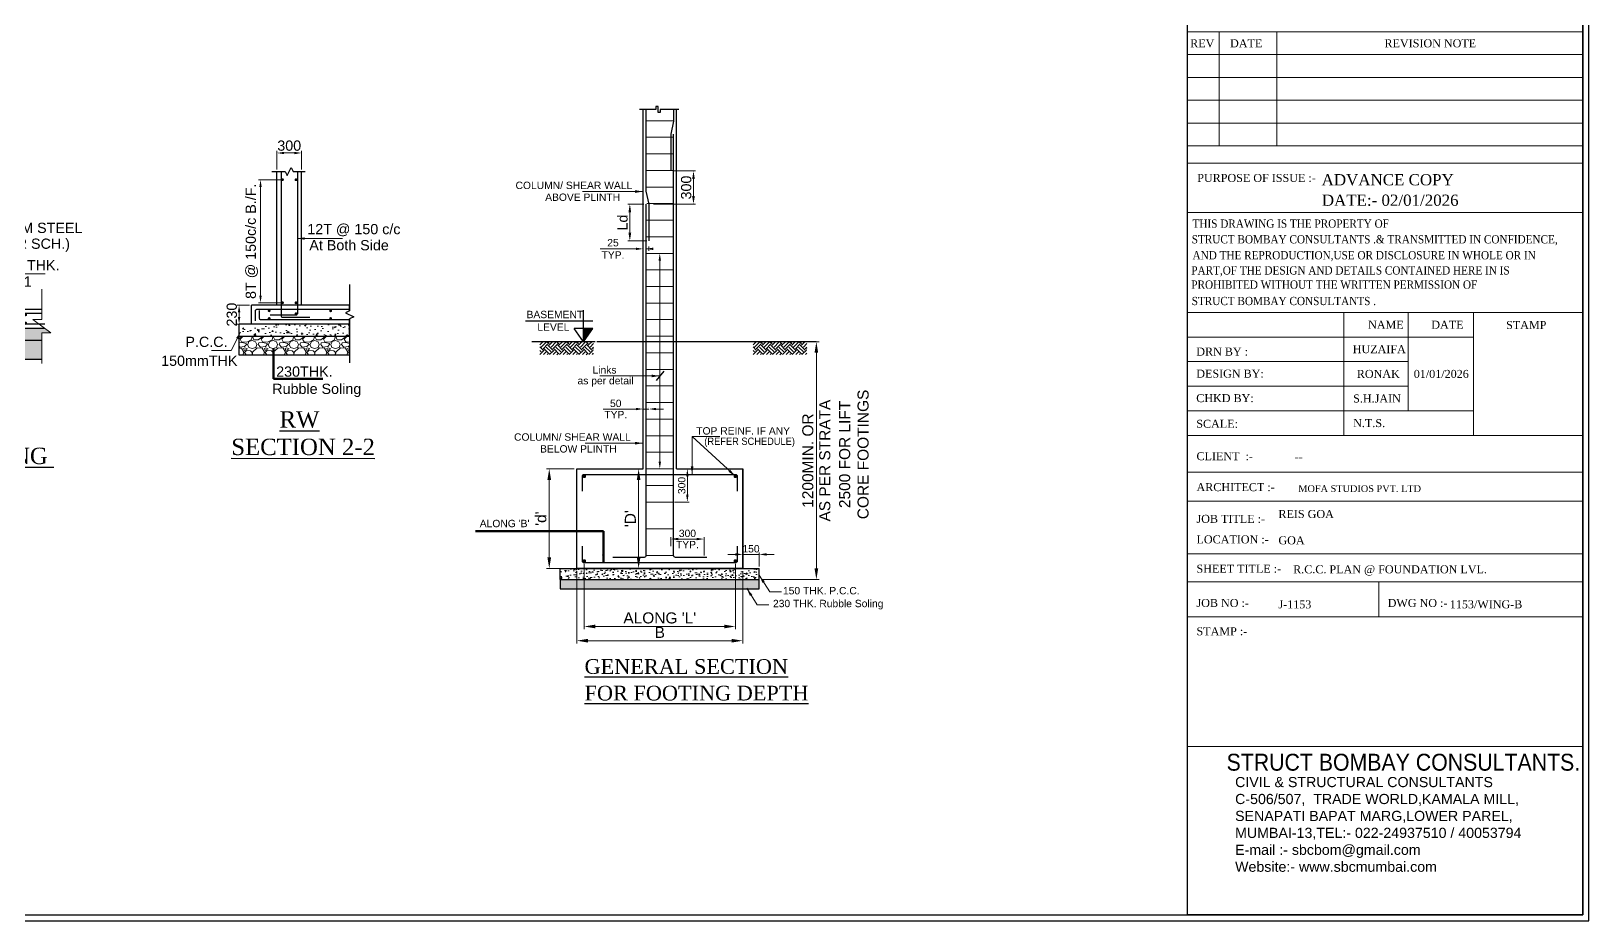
# Model space of a CAD drawing. Header units: millimetres. Extents: x 4916 to 86071, y -133733 to 55415.
# Drawn here: x 30163 to 68206, y 10819 to 32549 of the extents above; entities that cross this region are included whole.
import ezdxf
from ezdxf.enums import TextEntityAlignment as Align

# ---------------------------------------------------------------- set-up
doc = ezdxf.new("R2010")
doc.units = ezdxf.units.MM
doc.header["$LTSCALE"] = 600
for name, color, linetype in [('45$VISIBLE$CURVES$STILT', 220, 'Continuous'), ('AHC-ELE-2', 1, 'Continuous'), ('AHC-HATCH', 251, 'Continuous'), ('PATH HATCH-2', 7, 'Continuous'), ('SBC-TREINF TXT', 7, 'Continuous'), ('SHEET', 7, 'Continuous')]:
    doc.layers.add(name, color=color, linetype=linetype)
for name, color, linetype, lineweight in [('CONCRETE', 7, 'Continuous', 20), ('D-sheet', 42, 'Continuous', 13), ('DIM', 8, 'Continuous', 13), ('DONUT', 2, 'Continuous', 20), ('FILLING', 8, 'Continuous', 13), ('LINKS', 3, 'Continuous', 18), ('MAIN TEXT', 6, 'Continuous', 25), ('P.C.C HATCH', 8, 'Continuous', 20), ('REINF', 4, 'Continuous', 30), ('S- LEVEL', 1, 'Continuous', 25), ('TEXT', 255, 'Continuous', 25)]:
    doc.layers.add(name, color=color, linetype=linetype, lineweight=lineweight)
doc.layers.add('HATCH LIGHT_MOFA', color=7, linetype='Continuous', lineweight=0, true_color=0xadadad)
doc.styles.add('ARIAL', font='arial.ttf')
doc.styles.add('STYLE3', font='times.ttf', dxfattribs={"width": 0.8, "height": 12})
doc.styles.add('TIMES NEW ROMAN', font='times.ttf', dxfattribs={"width": 0.8, "height": 12})
doc.dimstyles.new('100', dxfattribs={"dimscale": 100, "dimtxt": 2.5, "dimasz": 2, "dimexe": 0.5, "dimexo": 0.5, "dimgap": 0.5, "dimtad": 1, "dimdec": 0, "dimzin": 3, "dimdsep": 46, "dimtxsty": 'ARIAL', "dimblk1": 'OBLIQUE', "dimblk2": 'OBLIQUE', "dimcen": 0, "dimdle": 1, "dimclrd": 256, "dimclre": 256, "dimclrt": 7, "dimadec": 0, "dimazin": 0, "dimtfac": 1, "dimtdec": 0, "dimtmove": 0, "dimatfit": 3, "dimfxl": 1, "dimtolj": 1, "dimtzin": 0, "dimlwd": -1, "dimlwe": -1, "dimarcsym": 0})
doc.dimstyles.new('SBC-50', dxfattribs={"dimscale": 50, "dimtxt": 2.5, "dimasz": 1.75, "dimexe": 0.5, "dimexo": 0.5, "dimgap": 0.5, "dimtad": 1, "dimdec": 0, "dimzin": 3, "dimdsep": 46, "dimtxsty": 'ARIAL', "dimcen": 0, "dimdle": 1, "dimclrd": 256, "dimclre": 256, "dimclrt": 7, "dimadec": 0, "dimazin": 0, "dimtfac": 1, "dimtdec": 0, "dimtmove": 0, "dimatfit": 3, "dimfxl": 1, "dimtolj": 1, "dimtzin": 0, "dimlwd": -1, "dimlwe": -1, "dimarcsym": 0})

# ---------------------------------------------------------------- blocks, each defined once
blk = doc.blocks.new('*D3')
at = {"layer": 'Defpoints', "color": 0, "transparency": 16777216}
for p in [(415, 2722), (683, 2722), (683, 1220)]:
    blk.add_point(p, dxfattribs=at)
at = {"layer": 'DIM', "transparency": 16777216}
for p, q in [((658, 2722), (390, 2722)), ((415, 1307), (415, 2635)), ((658, 1220), (390, 1220))]:
    blk.add_line(p, q, dxfattribs=at)
for points in [[(429, 2635), (400, 2635), (415, 2722)], [(400, 1307), (429, 1307), (415, 1220)]]:
    blk.add_solid(points, dxfattribs=at)
at = {"layer": 'DIM', "color": 7, "transparency": 16777216, "insert": (308, 1971), "char_height": 125, "attachment_point": 5, "rotation": 90, "style": 'ARIAL'}
blk.add_mtext('\\A1;8T @ 150c/c B./F.', dxfattribs=at)
blk = doc.blocks.new('*D4')
at = {"layer": 'Defpoints', "color": 0, "transparency": 16777216}
for p in [(303, 1190), (153, 960), (303, 960)]:
    blk.add_point(p, dxfattribs=at)
at = {"layer": 'DIM', "transparency": 16777216}
for p, q in [((278, 1190), (128, 1190)), ((278, 960), (128, 960)), ((153, 1102), (153, 1047))]:
    blk.add_line(p, q, dxfattribs=at)
for points in [[(168, 1102), (138, 1102), (153, 1190)], [(138, 1047), (168, 1047), (153, 960)]]:
    blk.add_solid(points, dxfattribs=at)
at = {"layer": 'DIM', "color": 7, "transparency": 16777216, "insert": (64, 1075), "char_height": 125, "attachment_point": 5, "rotation": 90, "style": 'ARIAL'}
blk.add_mtext('\\A1;230', dxfattribs=at)
blk = doc.blocks.new('*D5')
at = {"layer": 'Defpoints', "color": 0, "transparency": 16777216}
for p in [(915, 3049), (615, 2822), (915, 2822)]:
    blk.add_point(p, dxfattribs=at)
at = {"layer": 'DIM', "transparency": 16777216}
for p, q in [((615, 2847), (615, 3074)), ((703, 3049), (828, 3049)), ((915, 2847), (915, 3074))]:
    blk.add_line(p, q, dxfattribs=at)
for points in [[(703, 3063), (703, 3034), (615, 3049)], [(828, 3034), (828, 3063), (915, 3049)]]:
    blk.add_solid(points, dxfattribs=at)
at = {"layer": 'DIM', "color": 7, "transparency": 16777216, "insert": (765, 3138), "char_height": 125, "attachment_point": 5, "style": 'ARIAL'}
blk.add_mtext('\\A1;300', dxfattribs=at)
blk = doc.blocks.new('_Oblique')
at = {"color": 0, "linetype": 'ByBlock', "lineweight": -2}
blk.add_line((-0.5, -0.5), (0.5, 0.5), dxfattribs=at)
blk = doc.blocks.new('Z$W@#207E342A')
at = {"layer": 'S- LEVEL'}
for p, q in [((0, 0), (0, 857)), ((-250, 557), (1578, 557)), ((0, 0), (-250, 357)), ((-250, 357), (250, 357)), ((0, 0), (250, 357))]:
    blk.add_line(p, q, dxfattribs=at)
blk.add_solid([(-250, 357), (0, 357), (0, 0)], dxfattribs=at)
blk = doc.blocks.new('*D7')
at = {"layer": 'Defpoints', "color": 0, "transparency": 16777216}
for p in [(3210, 12270), (2816, 11370), (3278, 11370)]:
    blk.add_point(p, dxfattribs=at)
at = {"layer": 'DIM', "transparency": 16777216}
for p, q in [((3160, 12270), (2766, 12270)), ((2816, 12070), (2816, 11570)), ((3228, 11370), (2766, 11370))]:
    blk.add_line(p, q, dxfattribs=at)
for points in [[(2849, 12070), (2782, 12070), (2816, 12270)], [(2782, 11570), (2849, 11570), (2816, 11370)]]:
    blk.add_solid(points, dxfattribs=at)
at = {"layer": 'DIM', "color": 7, "transparency": 16777216, "insert": (2639, 11820), "char_height": 250, "attachment_point": 5, "rotation": 90, "style": 'ARIAL'}
blk.add_mtext('\\A1;Ld', dxfattribs=at)
blk = doc.blocks.new('*D8')
at = {"layer": 'Defpoints', "color": 0, "transparency": 16777216}
for p in [(3818, 13080), (4371, 13080), (3345, 12270)]:
    blk.add_point(p, dxfattribs=at)
at = {"layer": 'DIM', "transparency": 16777216}
for p, q in [((3868, 13080), (4421, 13080)), ((4371, 12470), (4371, 12880)), ((3395, 12270), (4421, 12270))]:
    blk.add_line(p, q, dxfattribs=at)
for points in [[(4404, 12880), (4337, 12880), (4371, 13080)], [(4337, 12470), (4404, 12470), (4371, 12270)]]:
    blk.add_solid(points, dxfattribs=at)
at = {"layer": 'DIM', "color": 7, "transparency": 16777216, "insert": (4193, 12675), "char_height": 250, "attachment_point": 5, "rotation": 90, "style": 'ARIAL'}
blk.add_mtext('\\A1;300', dxfattribs=at)
blk = doc.blocks.new('*D11')
at = {"transparency": 16777216}
for p, q in [((1588, 1793), (1588, 1863)), ((1788, 1813), (2038, 1813)), ((2238, 1793), (2238, 1863))]:
    blk.add_line(p, q, dxfattribs=at)
for points in [[(1788, 1846), (1788, 1780), (1588, 1813)], [(2038, 1780), (2038, 1846), (2238, 1813)]]:
    blk.add_solid(points, dxfattribs=at)
at = {"layer": 'Defpoints', "color": 0, "transparency": 16777216}
for p in [(1588, 1743), (2238, 1813), (2238, 1743)]:
    blk.add_point(p, dxfattribs=at)
at = {"color": 7, "transparency": 16777216, "insert": (1913, 1990), "char_height": 250, "attachment_point": 5, "style": 'ARIAL'}
blk.add_mtext('\\A1;Ld', dxfattribs=at)
blk = doc.blocks.new('G$C5944230F')
at = {"layer": 'FILLING'}
h = blk.add_hatch(dxfattribs=at)
h.set_pattern_fill('GRAVEL', color=256, scale=10)
h.paths.add_polyline_path([(1503, 579.5), (1503, 809.5), (153, 809.5), (153, 579.5)], is_closed=False)
at = {"layer": 'P.C.C HATCH'}
h = blk.add_hatch(dxfattribs=at)
h.set_pattern_fill('AR-CONC', color=256, scale=25, angle=180)
h.set_pattern_definition([(50, (-659330.83, -200287.71), (179.315046, -15.688034), [18.75, -206.25]), (355, (-659330.83, -200287.7), (-34.687833, 188.048033), [15, -165]), (100.451444, (-659315.89, -200289.02), (144.62721, 172.359998), [15.93505, -175.28553]), (46.1842, (-659330.83, -200237.7), (266.81033, -41.37982), [28.125, -309.375]), (96.635635, (-659308.6, -200241.16), (233.66549, 243.52965), [23.90259, -262.92844]), (351.184164, (-659330.83, -200237.7), (233.66549, 243.52965), [22.5, -247.5]), (21, (-659305.83, -200250.21), (149.226763, -100.654723), [18.75, -206.25]), (326, (-659305.83, -200250.2), (60.828833, 181.28751), [15, -165]), (71.451445, (-659293.4, -200258.6), (210.055594, 80.63279), [15.935048, -175.28553]), (37.5, (-659330.833, -200287.71), (3.039964, 83.2234635), [0, -163, 0, -167.5, 0, -165.625]), (7.5, (-659330.83, -200287.71), (65.767384, 98.602928), [0, -95.5, 0, -159.25, 0, -63.125]), (327.5, (-659386.583, -200287.71), (133.455609, -5.638718), [0, -62.5, 0, -195, 0, -258.75]), (317.5, (-659411.58, -200287.71), (145.796542, 25.026246), [0, -81.25, 0, -129.5, 0, -183.75])])
h.paths.add_polyline_path([(1503, 809.5), (1503, 959.5), (153, 959.5), (153, 809.5)], is_closed=False)
for p, q in [((615.1, 1189.5), (615.1, 2822.2)), ((915.1, 1189.5), (915.1, 2822.2)), ((303, 959.5), (303, 1189.5)), ((1503, 1189.5), (303, 1189.5)), ((1503, 1122.1), (1503, 1189.5)), ((153, 579.5), (153, 959.5)), ((1503, 959.5), (153, 959.5)), ((1503, 959.5), (1503, 1022.1)), ((1503, 809.5), (1503, 959.5)), ((1503, 809.5), (153, 809.5)), ((1503, 579.5), (153, 579.5))]:
    blk.add_line(p, q)
for points in [[(554.2, 2822.2), (715.1, 2822.2), (740.5, 2772.4), (789.7, 2872), (815.1, 2822.2), (960.7, 2822.2)], [(1503, 1444.2), (1503, 1122.1), (1453.2, 1096.7), (1552.8, 1047.5), (1503, 1022.1), (1503, 487)]]:
    blk.add_lwpolyline(points)
at = {"layer": 'DONUT', "const_width": 17.5}
for points in [[(691.3, 2722.2, -1), (673.8, 2722.2, -1)], [(838.8, 2722.2, 1), (856.3, 2722.2, 1)], [(691.3, 1219.8, -1), (673.8, 1219.8, -1)], [(838.8, 1219.8, 1), (856.3, 1219.8, 1)], [(511.7, 1122, 1), (529.2, 1122, 1)], [(511.7, 1027, -1), (529.2, 1027, -1)], [(838.8, 1085.7, 1), (856.3, 1085.7, 1)], [(1261.7, 1122, 1), (1279.2, 1122, 1)], [(1261.7, 1027, -1), (1279.2, 1027, -1)]]:
    blk.add_lwpolyline(points, format="xyb", close=True, dxfattribs=at)
at = {"layer": 'REINF'}
for points in [[(865.1, 2822.2), (865.1, 1085.7, -0.4142136), (847.6, 1068.2), (532.8, 1068.2)], [(665.1, 2822.2), (665.1, 1061.2, 0.4142136), (682.6, 1043.7), (1015.1, 1043.7)], [(353, 998.2), (353, 1122, -0.4142136), (370.5, 1139.5), (1503, 1139.5)], [(1503, 1009.5), (420.5, 1009.5, -0.4142136), (403, 1027), (403, 1127)]]:
    blk.add_lwpolyline(points, format="xyb", dxfattribs=at)
at = {"layer": 'MAIN TEXT', "style": 'TIMES NEW ROMAN'}
for s, p in [('%%URW', (647.7, -305.1)), ('%%USECTION 2-2', (57.7, -640.1))]:
    blk.add_text(s, height=200, rotation=359.99642, dxfattribs=at).set_placement(p)
at = {"layer": 'TEXT', "style": 'ARIAL'}
for s, p in [('12T @ 150 c/c', (985.5, 2056.9)), ('At Both Side', (1010.4, 1860.4))]:
    blk.add_text(s, height=125, dxfattribs=at).set_placement(p)
at = {"layer": 'TEXT', "color": 0, "style": 'ARIAL'}
for s, p in [('P.C.C.', (-502.5, 679.9)), ('150mmTHK', (-799, 449.1)), ('230THK.', (605.5, 316.9)), ('Rubble Soling', (558, 106.1))]:
    blk.add_text(s, height=125, dxfattribs=at).set_placement(p)
at = {"layer": 'DIM'}
dim = blk.add_linear_dim(base=(915.1, 3048.8), p1=(615.1, 2822.2), p2=(915.1, 2822.2), text='300', dimstyle='SBC-50', override={"dimtxt": 2.5}, dxfattribs=at)
dim.commit()
dim.dimension.update_dxf_attribs({"geometry": '*D5', "text_midpoint": (765.1, 3048.8), "dimtype": 128})
dim = blk.add_linear_dim(base=(414.6, 2722.2), p1=(682.6, 1219.8), p2=(682.6, 2722.2), angle=90, text='8T @ 150c/c B./F.', dimstyle='SBC-50', dxfattribs=at)
dim.commit()
dim.dimension.update_dxf_attribs({"geometry": '*D3', "text_midpoint": (414.6, 1971), "dimtype": 128})
dim = blk.add_linear_dim(base=(153, 959.5), p1=(303, 1189.5), p2=(303, 959.5), angle=90, dimstyle='SBC-50', override={"dimtxsty": 'ARIAL'}, dxfattribs=at)
dim.commit()
dim.dimension.update_dxf_attribs({"geometry": '*D4', "text_midpoint": (153, 1074.5), "dimtype": 128})
blk.add_leader([(865.2, 2004.3, 12.3), (1416.9, 2004.3, 12.3)], dimstyle='SBC-50', dxfattribs=at)
for points, override in [([(170.1, 862.5), (55.1, 636.5), (-185.8, 636.5)], {"dimgap": 0.5, "dimtad": 0}), ([(575, 660), (575, 291), (1175, 291)], {"dimscale": 50, "dimtxt": 2.5, "dimasz": 1.75, "dimgap": 0.5, "dimtad": 0, "dimzin": 3, "dimtxsty": 'ARIAL', "dimclrd": 256, "dimlwd": 65535})]:
    blk.add_leader(points, dimstyle='SBC-50', override=override, dxfattribs=at)
blk = doc.blocks.new('G$CB525A8D1')
at = {"layer": 'AHC-HATCH', "ltscale": 0.2}
h = blk.add_hatch(dxfattribs=at)
h.set_pattern_fill('EARTH', color=256, scale=675, angle=45, style=0)
h.set_pattern_definition([(45, (82997.44, 4504.16), (0, 238.64854), [168.75, -168.75]), (45, (82952.7, 4548.91), (0, 238.64854), [168.75, -168.75]), (45, (82907.95, 4593.66), (0, 238.64854), [168.75, -168.75]), (135, (82907.95, 4623.49), (-238.64854, 0), [168.75, -168.75]), (135, (82952.7, 4668.23), (-238.64854, 0), [168.75, -168.75]), (135, (82997.44, 4712.98), (-238.64854, 0), [168.75, -168.75])])
h.paths.add_polyline_path([(617.7, 8908.1), (1932, 8908.1), (1932, 8595), (617.7, 8595)])
h = blk.add_hatch(dxfattribs=at)
h.set_pattern_fill('EARTH', color=256, scale=675, angle=45, style=0)
h.set_pattern_definition([(45, (88204.51, 4504.16), (0, 238.64854), [168.75, -168.75]), (45, (88159.77, 4548.91), (0, 238.64854), [168.75, -168.75]), (45, (88115.02, 4593.66), (0, 238.64854), [168.75, -168.75]), (135, (88115.02, 4623.49), (-238.64854, 0), [168.75, -168.75]), (135, (88159.77, 4668.23), (-238.64854, 0), [168.75, -168.75]), (135, (88204.51, 4712.98), (-238.64854, 0), [168.75, -168.75])])
h.paths.add_polyline_path([(5824.8, 8908.1), (7139.1, 8908.1), (7139.1, 8595), (5824.8, 8595)])
at = {"layer": 'P.C.C HATCH'}
h = blk.add_hatch(dxfattribs=at)
h.set_pattern_fill('AR-CONC', color=256, scale=36, style=0)
h.set_pattern_definition([(50, (-18588.1, 4504.16), (258.2137, -22.5908), [27, -297]), (355, (-18588.1, 4504.16), (-49.9505, 270.7892), [21.6, -237.6]), (100.4514, (-18566.58, 4502.28), (208.2634, 248.1982), [22.9465, -252.4112]), (46.1842, (-18588.1, 4576.16), (384.2068, -59.587), [40.5, -445.5]), (96.6356, (-18556.08, 4571.2), (336.4786, 350.6824), [34.42, -378.6167]), (351.1842, (-18588.1, 4576.16), (336.478, 350.683), [32.4, -356.4]), (21, (-18552.1, 4558.16), (214.8865, -144.9428), [27, -297]), (326, (-18552.1, 4558.16), (87.5935, 261.054), [21.6, -237.6]), (71.4514, (-18534.2, 4546.08), (302.4801, 116.111), [22.9465, -252.4112]), (37.5, (-18588.1, 4504.16), (4.37755, 119.8418), [0, -234.72, 0, -241.2, 0, -238.5]), (7.5, (-18588.1, 4504.16), (94.705, 141.9882), [0, -137.52, 0, -229.32, 0, -90.9]), (327.5, (-18668.38, 4504.16), (192.17608, -8.11975), [0, -90, 0, -280.8, 0, -372.6]), (317.5, (-18704.38, 4504.16), (209.947, 36.0378), [0, -117, 0, -186.48, 0, -264.6])])
h.paths.add_polyline_path([(5977.9, 3373.1), (1117.9, 3373.1), (1117.9, 3103.1), (5977.9, 3103.1)])
at = {"layer": 'PATH HATCH-2'}
h = blk.add_hatch(dxfattribs=at)
h.set_pattern_fill('GRAVEL', color=8, scale=10)
h.paths.add_polyline_path([(1117.9, 3103.1), (1117.9, 2873.1), (5977.9, 2873.1), (5977.9, 3103.1)], is_closed=False)
for p, q in [((3142.9, 8908.1), (3142.9, 14583.3)), ((3952.9, 8908.1), (3952.9, 14585.2)), ((5082.2, 8908.1, 0), (2013.5, 8908.1, 0)), ((3142.9, 5803.1), (3142.9, 8908.1)), ((3952.9, 5803.1), (3952.9, 8908.1)), ((1522.9, 3373.1, 0), (1522.9, 5803.1)), ((1522.9, 5803.1, 0), (3142.9, 5803.1, 0)), ((3952.9, 5803.1, 0), (5572.9, 5803.1, 0)), ((5572.9, 3373.1, 0), (5572.9, 5803.1)), ((1117.9, 3103.1, 0), (1117.9, 3373.1, 0)), ((1117.9, 3373.1), (5977.9, 3373.1)), ((1117.9, 3103.1), (5977.9, 3103.1)), ((5977.9, 3103.1, 0), (5977.9, 3373.1, 0))]:
    blk.add_line(p, q)
for points in [[(3952.9, 5803.1), (5572.9, 5803.1), (5572.9, 3373.1), (1522.9, 3373.1), (1522.9, 5803.1), (3142.9, 5803.1)], [(1117.9, 3103.1), (1117.9, 2873.1), (5977.9, 2873.1), (5977.9, 3103.1)]]:
    blk.add_lwpolyline(points)
at = {"layer": 'AHC-ELE-2', "elevation": 0}
blk.add_lwpolyline([(4013.9, 14585.2), (3556.6, 14585.2), (3556.6, 14505.1), (3504, 14505.1), (3504, 14652.9), (3453.5, 14652.9), (3453.5, 14583.3), (3048.2, 14583.3)], dxfattribs=at)
at = {"layer": 'DIM'}
for p, q in [((2962.9, 11177.8, 0), (2094.2, 11177.8, 0)), ((3210.4, 11231.7, 0), (3210.4, 11132.8, 0)), ((3277.9, 11177.8, 0), (3210.4, 11177.8, 0)), ((3277.9, 11231.7, 0), (3277.9, 11132.8, 0)), ((3502.9, 11068.1, 0), (3502.9, 11068.1, 0)), ((3547.9, 10888.1, 0), (3547.9, 5983.1, 0)), ((5127.2, 8908.1, 0), (5586.3, 8908.1, 0)), ((6555.4, 8908.1, 0), (7439.1, 8908.1, 0)), ((7371.6, 3373.1, 0), (7371.6, 8638.1, 0)), ((2962.9, 7265.4, 0), (2161.7, 7265.4, 0)), ((3142.9, 7310.4, 0), (3142.9, 7310.4, 0)), ((3277.9, 7265.4, 0), (3142.9, 7265.4, 0)), ((3277.9, 7310.4, 0), (3277.9, 7310.4, 0)), ((3457.9, 7265.4, 0), (3637.9, 7265.4, 0)), ((1455.4, 5803.1, 0), (780.6, 5803.1, 0)), ((3075.4, 5803.1, 0), (2962.9, 5803.1, 0)), ((3502.9, 5803.1, 0), (3502.9, 5803.1, 0)), ((3997.9, 5803.1, 0), (4265.6, 5803.1, 0)), ((848.1, 3643.1, 0), (848.1, 5533.1, 0)), ((3030.4, 5533.1, 0), (3030.4, 3643.1, 0)), ((4220.6, 5623.1, 0), (4220.6, 5173.1, 0)), ((3907.9, 4993.1, 0), (4265.6, 4993.1, 0)), ((3817.9, 3917.5, 0), (3817.9, 4135, 0)), ((3997.9, 4090, 0), (4447.9, 4090, 0)), ((4627.9, 3688.1, 0), (4627.9, 4135, 0)), ((1702.9, 3485.6, 0), (1702.9, 1886.8, 0)), ((5392.9, 3714.4, 0), (5212.9, 3714.4, 0)), ((5392.9, 3485.6, 0), (5392.9, 1886.8, 0)), ((5572.9, 3714.4, 0), (5977.9, 3714.4, 0)), ((5977.9, 3418.1, 0), (5977.9, 3759.4, 0)), ((6157.9, 3714.4, 0), (6337.9, 3714.4, 0)), ((1455.4, 3373.1, 0), (780.6, 3373.1, 0)), ((1522.9, 3305.6, 0), (1522.9, 1539.4, 0)), ((3075.4, 3373.1, 0), (2962.9, 3373.1, 0)), ((5572.9, 3305.6, 0), (5572.9, 1539.4, 0)), ((6045.4, 3103.1, 0), (7439.1, 3103.1, 0)), ((1972.9, 1954.3, 0), (5122.9, 1954.3, 0)), ((1792.9, 1606.9, 0), (5302.9, 1606.9, 0))]:
    blk.add_line(p, q, dxfattribs=at)
for points in [[(2962.9, 11147.8, 0), (2962.9, 11207.8, 0), (3142.9, 11177.8, 0)], [(3390.4, 11207.8, 0), (3390.4, 11147.8, 0), (3210.4, 11177.8, 0)], [(3577.9, 10888.1, 0), (3517.9, 10888.1, 0), (3547.9, 11068.1, 0)], [(7416.6, 8638.1, 0), (7326.6, 8638.1, 0), (7371.6, 8908.1, 0)], [(2962.9, 7235.4, 0), (2962.9, 7295.4, 0), (3142.9, 7265.4, 0)], [(3457.9, 7295.4, 0), (3457.9, 7235.4, 0), (3277.9, 7265.4, 0)], [(893.1, 5533.1, 0), (803.1, 5533.1, 0), (848.1, 5803.1, 0)], [(3075.4, 5533.1, 0), (2985.4, 5533.1, 0), (3030.4, 5803.1, 0)], [(3517.9, 5983.1, 0), (3577.9, 5983.1, 0), (3547.9, 5803.1, 0)], [(4250.6, 5623.1, 0), (4190.6, 5623.1, 0), (4220.6, 5803.1, 0)], [(4190.6, 5173.1, 0), (4250.6, 5173.1, 0), (4220.6, 4993.1, 0)], [(3997.9, 4120, 0), (3997.9, 4060, 0), (3817.9, 4090, 0)], [(4447.9, 4060, 0), (4447.9, 4120, 0), (4627.9, 4090, 0)], [(803.1, 3643.1, 0), (893.1, 3643.1, 0), (848.1, 3373.1, 0)], [(2985.4, 3643.1, 0), (3075.4, 3643.1, 0), (3030.4, 3373.1, 0)], [(5392.9, 3744.4, 0), (5392.9, 3684.4, 0), (5572.9, 3714.4, 0)], [(6157.9, 3684.4, 0), (6157.9, 3744.4, 0), (5977.9, 3714.4, 0)], [(7326.6, 3373.1, 0), (7416.6, 3373.1, 0), (7371.6, 3103.1, 0)], [(1972.9, 1999.3, 0), (1972.9, 1909.3, 0), (1702.9, 1954.3, 0)], [(5122.9, 1909.3, 0), (5122.9, 1999.3, 0), (5392.9, 1954.3, 0)], [(1792.9, 1651.9, 0), (1792.9, 1561.9, 0), (1522.9, 1606.9, 0)], [(5302.9, 1561.9, 0), (5302.9, 1651.9, 0), (5572.9, 1606.9, 0)]]:
    blk.add_solid(points, dxfattribs=at)
at = {"layer": 'DONUT', "const_width": 45}
for points in [[(1680.4, 5623.1, 1), (1725.4, 5623.1, 1)], [(5370.4, 5623.1, 1), (5415.4, 5623.1, 1)]]:
    blk.add_lwpolyline(points, format="xyb", close=True, dxfattribs=at)
at = {"layer": 'DONUT', "const_width": 45, "elevation": 0}
for points in [[(1680.4, 3553.1, 1), (1725.4, 3553.1, 1)], [(5370.4, 3553.1, 1), (5415.4, 3553.1, 1)]]:
    blk.add_lwpolyline(points, format="xyb", close=True, dxfattribs=at)
at = {"layer": 'LINKS'}
for p, q in [((3232.9, 14308.1), (3862.9, 14308.1)), ((3232.9, 14308.1), (3862.9, 14308.1)), ((3232.9, 13903.1), (3862.9, 13903.1)), ((3232.9, 13498.1), (3862.9, 13498.1)), ((3232.9, 13093.1), (3862.9, 13093.1)), ((3232.9, 12688.1), (3862.9, 12688.1)), ((3232.9, 12283.1), (3862.9, 12283.1)), ((3232.9, 11878.1), (3862.9, 11878.1)), ((3232.9, 11473.1), (3862.9, 11473.1)), ((3232.9, 11068.1), (3862.9, 11068.1)), ((3232.9, 10663.1), (3862.9, 10663.1)), ((3232.9, 10258.1), (3862.9, 10258.1)), ((3232.9, 9853.1), (3862.9, 9853.1)), ((3232.9, 9448.1), (3862.9, 9448.1)), ((3232.9, 9043.1), (3862.9, 9043.1)), ((3232.9, 8638.1), (3862.9, 8638.1)), ((3232.9, 8233.1), (3862.9, 8233.1)), ((3232.9, 7828.1), (3862.9, 7828.1)), ((3232.9, 7423.1), (3862.9, 7423.1)), ((3232.9, 7018.1), (3862.9, 7018.1)), ((3232.9, 6613.1), (3862.9, 6613.1)), ((3232.9, 6208.1), (3862.9, 6208.1)), ((3232.9, 5803.1), (3862.9, 5803.1)), ((3232.9, 5398.1), (3862.9, 5398.1)), ((3232.9, 4993.1), (3862.9, 4993.1)), ((3232.9, 4340.6, 0), (3862.9, 4340.6, 0)), ((3232.9, 3688.1, 0), (3862.9, 3688.1, 0))]:
    blk.add_line(p, q, dxfattribs=at)
at = {"layer": 'LINKS', "color": 2, "lineweight": 30}
blk.add_line((3647.3, 8193.7, 0), (3456.7, 7959.4, 0), dxfattribs=at)
at = {"layer": 'REINF', "elevation": 0}
blk.add_lwpolyline([(3210.4, 14583.3), (3210.4, 12585.4), (3277.9, 12269.6), (3277.9, 11369.6)], dxfattribs=at)
at = {"layer": 'REINF'}
blk.add_lwpolyline([(3885.4, 14585.2), (3885.4, 14295.4), (3817.9, 13979.6), (3817.9, 13079.6)], dxfattribs=at)
for points in [[(4695.4, 3643.1), (3930.4, 3643.1, -0.4142136), (3885.4, 3688.1), (3885.4, 13979.6)], [(1657.9, 5263.1), (1657.9, 5623.1, -0.4142136), (1702.9, 5668.1), (5392.9, 5668.1, -0.4142136), (5437.9, 5623.1), (5437.9, 5263.1)]]:
    blk.add_lwpolyline(points, format="xyb", dxfattribs=at)
at = {"layer": 'REINF', "elevation": 0}
for points in [[(3210.4, 12269.6), (3210.4, 3688.1, -0.4142136), (3165.4, 3643.1), (2400.4, 3643.1)], [(5437.9, 3913.1), (5437.9, 3553.1, -0.4142136), (5392.9, 3508.1), (1702.9, 3508.1, -0.4142136), (1657.9, 3553.1), (1657.9, 3913.1)]]:
    blk.add_lwpolyline(points, format="xyb", dxfattribs=at)
at = {"layer": 'S- LEVEL'}
for p, q in [((1970, 8908.1, 0), (425.7, 8908.1, 0)), ((7363.8, 8908.1, 0), (5082.2, 8908.1, 0))]:
    blk.add_line(p, q, dxfattribs=at)
at = {"layer": 'S- LEVEL', "xscale": -0.9, "yscale": 0.9, "zscale": 0.9}
blk.add_blockref('Z$W@#207E342A', (1684.5, 8908.1, 0), dxfattribs=at)
at = {"layer": 'DIM', "color": 7, "attachment_point": 5, "style": 'ARIAL'}
for s, insert, char_height in [('\\A1;25\\PTYP.', (2404.8, 11177.8, 0), 180), ('\\A1;50', (2472.3, 7402.3, 0), 180), ('TYP.', (2472.3, 7130.4, 0), 180), ('\\A1;300', (4222.9, 4227, 0), 180), ('TYP.', (4222.9, 3955, 0), 180), ('\\A1;150', (5775.4, 3851.3, 0), 180), ("\\A1;ALONG 'L'", (3547.9, 2161.5, 0), 270), ('\\A1;B', (3547.9, 1809.4, 0), 270)]:
    blk.add_mtext(s, dxfattribs=dict(at, insert=insert, char_height=char_height))
at = {"layer": 'DIM', "color": 7, "insert": (8289, 6156.3, 0), "char_height": 270, "width": 3283.866, "attachment_point": 5, "rotation": 90, "style": 'ARIAL'}
blk.add_mtext('2500 FOR LIFT CORE FOOTINGS', dxfattribs=at)
at = {"layer": 'DIM', "color": 7, "attachment_point": 5, "rotation": 90, "style": 'ARIAL'}
for s, insert, char_height in [('AS PER STRATA', (7578.7, 6005.6, 0), 270), ('\\A1;1200MIN. OR ', (7164.4, 6005.6, 0), 270), ('\\A1;300', (4083.6, 5398.1, 0), 180), ("\\A1;'d'", (643.4, 4588.1, 0), 270), ("\\A1;'D'", (2827.9, 4588.1, 0), 270)]:
    blk.add_mtext(s, dxfattribs=dict(at, insert=insert, char_height=char_height))
at = {"layer": 'MAIN TEXT', "style": 'TIMES NEW ROMAN'}
for s, p in [('%%UGENERAL SECTION', (1710.4, 797.3, 0)), ('%%UFOR FOOTING DEPTH', (1710.4, 147.3, 0))]:
    blk.add_text(s, height=360, rotation=359.99642, dxfattribs=at).set_placement(p)
at = {"layer": 'S- LEVEL', "color": 7, "style": 'ARIAL'}
for s, p in [('BASEMENT', (985.4, 9574.2, 0)), ('LEVEL', (948.6, 9267.7, 0))]:
    blk.add_text(s, height=180, rotation=359.99642, dxfattribs=at).set_placement(p, align=Align.MIDDLE_CENTER)
at = {"layer": 'SBC-TREINF TXT', "style": 'ARIAL'}
for s, p in [('COLUMN/ SHEAR WALL', (1449.9, 12731.9, 0)), ('ABOVE PLINTH', (1663.8, 12439.1, 0)), ('as per detail', (2223, 7936, 0)), ('Links', (2197.3, 8225, 0)), ('COLUMN/ SHEAR WALL', (1412.7, 6585.1, 0)), ('TOP REINF. IF ANY', (5583.2, 6732.3, 0)), ('BELOW PLINTH', (1559.9, 6292.3, 0)), ("ALONG 'B'", (-242.5, 4469.7, 0)), ('150 THK. P.C.C.', (7491.8, 2828.3, 0)), ('230 THK. Rubble Soling', (7661, 2493.3, 0))]:
    blk.add_text(s, height=180, dxfattribs=at).set_placement(p, align=Align.MIDDLE)
at = {"layer": 'SBC-TREINF TXT', "style": 'ARIAL', "width": 0.9}
blk.add_text('(REFER SCHEDULE)', height=180, dxfattribs=at).set_placement((5741.4, 6455.8, 0), align=Align.MIDDLE)
at = {"layer": 'DIM'}
for base, p1, p2, text, picture, middle in [((4370.7, 13079.6, 0), (3345.4, 12269.6), (3817.9, 13079.6), '300', '*D8', (4193, 12674.6, 0)), ((2815.6, 11369.6, 0), (3210.4, 12269.6, 0), (3277.9, 11369.6, 0), 'Ld', '*D7', (2638.6, 11819.6, 0))]:
    dim = blk.add_linear_dim(base=base, p1=p1, p2=p2, angle=90, text=text, dimstyle='100', dxfattribs=at)
    dim.commit()
    dim.dimension.update_dxf_attribs({"geometry": picture, "text_midpoint": middle})
for points, override in [([(3142.9, 12578.1), (1657.1, 12578.1)], {"dimgap": 0.5, "dimtad": 0}), ([(3547.9, 8073.2, 0), (2083.7, 8073.2, 0)], {"dimgap": 0.5, "dimtad": 0}), ([(4337.4, 5668.1), (4337.4, 6593.5), (5017.6, 6593.5)], {"dimgap": 0.5, "dimtad": 0}), ([(5392.9, 5623.1), (4337.4, 6593.5), (5017.6, 6593.5)], {"dimgap": 0.5, "dimtad": 0}), ([(3142.9, 6431.3), (1724.6, 6431.3)], {"dimgap": 0.5, "dimtad": 0}), ([(2171, 3508.1, 0), (2171, 4285, 0), (-951, 4285, 0)], {"dimscale": 100, "dimtxt": 2.5, "dimasz": 2, "dimgap": 0.5, "dimtad": 0, "dimzin": 3, "dimtxsty": 'ARIAL', "dimclrd": 256, "dimlwd": 65535}), ([(5975.5, 3206.2, 0), (6232.8, 2801.1, 0), (6517.8, 2801.1, 0)], {"dimgap": 0.5, "dimtad": 0}), ([(5669.7, 2886.2), (5927, 2481.1), (6212, 2481.1)], {"dimgap": 0.5, "dimtad": 0})]:
    blk.add_leader(points, dimstyle='100', override=override, dxfattribs=at)
blk = doc.blocks.new('G$CB2A244AB')
at = {"layer": 'HATCH LIGHT_MOFA'}
h = blk.add_hatch(dxfattribs=at)
h.set_pattern_fill('GRAVEL', color=8, scale=10)
h.paths.add_polyline_path([(288.3, 1182.5), (5750.2, 1182.5), (5750.2, 1412.5), (288.3, 1412.5)], is_closed=False)
at = {"layer": 'P.C.C HATCH'}
h = blk.add_hatch(dxfattribs=at)
h.set_pattern_fill('AR-CONC', color=256)
h.paths.add_polyline_path([(398.2, 1458.7), (288.3, 1458.7), (288.3, 1412.5), (5750.2, 1412.5), (5750.2, 1508.7), (5860.1, 1508.7), (5786.2, 1562.5), (255.6, 1562.5)], is_closed=False)
for p, q in [((2937.6, 2312.5, 0), (2937.6, 3661.4, 0)), ((3237.6, 2312.5, 0), (3237.6, 3661.4, 0)), ((1587.6, 1562.5, 0), (1587.6, 2312.5, 0)), ((4587.6, 2312.5, 0), (1587.6, 2312.5, 0)), ((4587.6, 1562.5, 0), (4587.6, 2312.5, 0)), ((1587.6, 1792.5, 0), (288.3, 1792.5, 0)), ((5750.2, 1792.5, 0), (4587.6, 1792.5, 0)), ((5786.2, 1562.5, 0), (255.6, 1562.5, 0)), ((5786.2, 1612.5, 0), (1653.6, 1612.5, 0)), ((5750.2, 1412.5, 0), (288.3, 1412.5, 0)), ((5750.2, 1182.5, 0), (288.3, 1182.5, 0))]:
    blk.add_line(p, q)
for centre, start, end in [((4653.6, 1726.5, 0), 90, 180), ((5553.6, 1726.5, 0), 90, 180), ((1653.6, 1628.5, 0), 180, 270), ((4653.6, 1628.5, 0), 180, 270), ((5553.6, 1628.5, 0), 180, 270)]:
    blk.add_arc(centre, 16, start, end)
at = {"layer": 'CONCRETE', "elevation": 0}
blk.add_lwpolyline([(3298.7, 3661.4), (3140.7, 3661.4), (3140.7, 3710), (3069.9, 3612.7), (3069.9, 3661.4), (2904.5, 3661.4)], dxfattribs=at)
at = {"layer": 'CONCRETE'}
for points in [[(288.3, 1101.8), (288.3, 1458.7), (398.2, 1458.7), (178.4, 1618.7), (288.3, 1618.7), (288.3, 1992.4)], [(5750.2, 1134), (5750.2, 1508.7), (5860.1, 1508.7), (5640.3, 1668.7), (5750.2, 1668.7), (5750.2, 2042.4)]]:
    blk.add_lwpolyline(points, dxfattribs=at)
at = {"layer": 'DONUT', "const_width": 16, "elevation": 0}
for points in [[(350, 1726.5, -1), (366, 1726.5, -1)], [(1513.6, 1726.5, -1), (1529.6, 1726.5, -1)], [(4645.6, 1726.5, -1), (4661.6, 1726.5, -1)], [(5545.6, 1726.5, -1), (5561.6, 1726.5, -1)], [(350, 1628.5, 1), (366, 1628.5, 1)], [(1513.6, 1628.5, 1), (1529.6, 1628.5, 1)], [(1645.6, 1628.5, 1), (1661.6, 1628.5, 1)], [(4513.6, 1628.5, 1), (4529.6, 1628.5, 1)], [(4645.6, 1628.5, 1), (4661.6, 1628.5, 1)], [(5545.6, 1628.5, 1), (5561.6, 1628.5, 1)]]:
    blk.add_lwpolyline(points, format="xyb", close=True, dxfattribs=at)
at = {"layer": 'LINKS'}
for p, q in [((2955.2, 3511.4, 0), (3222.6, 3511.4, 0)), ((2956.1, 3393.6, 0), (3222.6, 3393.6, 0)), ((2956.1, 3275.9, 0), (3222.6, 3275.9, 0)), ((2956.1, 3158.2, 0), (3222.6, 3158.2, 0)), ((2956.1, 3040.5, 0), (3222.6, 3040.5, 0)), ((2956.1, 2922.8, 0), (3222.6, 2922.8, 0)), ((2956.1, 2805.1, 0), (3222.6, 2805.1, 0)), ((2956.1, 2687.4, 0), (3222.6, 2687.4, 0)), ((2956.1, 2569.6, 0), (3222.6, 2569.6, 0)), ((2956.1, 2451.9, 0), (3222.6, 2451.9, 0)), ((2956.1, 2334.2, 0), (3222.6, 2334.2, 0)), ((2956.1, 2216.5, 0), (3222.6, 2216.5, 0)), ((2956.1, 2098.8, 0), (3222.6, 2098.8, 0)), ((2956.1, 1981.1, 0), (3222.6, 1981.1, 0)), ((2956.1, 1863.4, 0), (3222.6, 1863.4, 0))]:
    blk.add_line(p, q, dxfattribs=at)
at = {"layer": 'REINF'}
for p, q in [((2977.6, 1703.2, 0), (2977.6, 3661.4, 0)), ((3197.6, 1703.2, 0), (3197.6, 3661.4, 0)), ((1637.6, 1628.5, 0), (1637.6, 2184.6, 0)), ((2237.6, 1742.5, 0), (288.3, 1742.5, 0)), ((5750.2, 1742.5, 0), (3937.6, 1742.5, 0)), ((2237.6, 1612.5, 0), (288.3, 1612.5, 0)), ((2961.6, 1687.2, 0), (2677.6, 1687.2, 0)), ((3213.6, 1687.2, 0), (3497.6, 1687.2, 0)), ((5786.2, 1612.5, 0), (3941.5, 1612.5, 0))]:
    blk.add_line(p, q, dxfattribs=at)
at = {"layer": 'REINF', "elevation": 0}
blk.add_lwpolyline([(4537.6, 2184.6), (4537.6, 1628.5, -0.4142136), (4521.6, 1612.5), (1653.6, 1612.5)], format="xyb", dxfattribs=at)
at = {"layer": 'REINF'}
for centre, start, end in [((2961.6, 1703.2, 0), 270, 0), ((3213.6, 1703.2, 0), 180, 270)]:
    blk.add_arc(centre, 16, start, end, dxfattribs=at)
at = {"layer": 'MAIN TEXT', "style": 'TIMES NEW ROMAN'}
for s, p in [('%%USECTION:1-1', (2310.8, 307.9, 0)), ('%%UTYPICAL SECTION FOR FOOTING ', (1131.9, -95.1, 0))]:
    blk.add_text(s, height=200, rotation=0.00358, dxfattribs=at).set_placement(p)
at = {"layer": 'TEXT', "color": 0, "style": 'ARIAL'}
for s, p in [('C15', (3503.6, 3111.6)), ('BOTTOM STEEL', (4896.7, 2727, 0)), ('(AS PER SCH.)', (4870.7, 2533.8, 0)), ('BOTTOM STEEL', (-20.8, 2222, 0)), ('230 THK.', (5228, 2271.5)), ('(AS PER SCH.)', (133.6, 2028.8, 0)), ('RS-1', (5228, 2071.8)), ('230 THK.', (1810.6, 954.7, 0)), ('P.C.C.', (4229.6, 999.7, 0)), ('Rubble Soling', (1689.8, 723.9, 0)), ('150mmTHK', (4108.8, 768.9, 0))]:
    blk.add_text(s, height=125, dxfattribs=at).set_placement(p)
dim = blk.add_linear_dim(base=(2237.6, 1813.1, 0), p1=(1587.6, 1742.5, 0), p2=(2237.6, 1742.5, 0), text='Ld', dimstyle='100', override={"dimtxsty": 'ARIAL', "dimtolj": 1})
dim.commit()
dim.dimension.update_dxf_attribs({"geometry": '*D11', "text_midpoint": (1912.6, 1813.1, 0), "dimtype": 128})
at = {"layer": 'DIM'}
for points, override in [([(3237.6, 3082.7, 0), (4122.7, 3082.7, 0)], {"dimscale": 50, "dimtxt": 2.5, "dimasz": 1.75, "dimgap": 0.5, "dimtad": 0, "dimtxsty": 'ARIAL', "dimclrd": 256, "dimlwd": 65535}), ([(4320.6, 1612.5, 0), (4839.7, 2691.5, 0), (5482.3, 2691.5, 0)], {"dimgap": 0.5, "dimtad": 0}), ([(4518.7, 1636.8, 0), (4839.7, 2691.5, 0), (5482.3, 2691.5, 0)], {"dimtad": 0, "dimldrblk": 'Origin'}), ([(1854.5, 1612.5, 0), (1391.4, 2186.5, 0), (748.8, 2186.5, 0)], {"dimgap": 0.5, "dimtad": 0}), ([(1656.5, 1636.8, 0), (1391.4, 2186.5, 0), (748.8, 2186.5, 0)], {"dimtad": 0, "dimldrblk": 'Origin'}), ([(5146, 1792.5, 0), (5146, 2227.2, 0), (5788.7, 2227.2, 0)], {"dimgap": 0.5, "dimtad": 0}), ([(4186.2, 1468, 0), (4186.2, 956.2, 0), (4427.1, 956.2, 0)], {"dimgap": 0.5, "dimtad": 0}), ([(1767.2, 1269.5, 0), (1767.2, 911.2, 0), (2008.1, 911.2, 0)], {"dimgap": 0.5, "dimtad": 0})]:
    blk.add_leader(points, dimstyle='SBC-50', override=override, dxfattribs=at)

msp = doc.modelspace()

# ---------------------------------------------------------------- linework, layer by layer
at = {"color": 5}
msp.add_lwpolyline([(68205.513, 10819.2194), (68205.513, 55415.0017), (4916.3147, 55415.0017), (4916.3147, 10819.2194)], close=True, dxfattribs=at)
at = {"color": 6}
msp.add_lwpolyline([(68055.8671, 10968.8654), (68055.8671, 55265.3558), (5065.9606, 55265.3558), (5065.9606, 10968.8654)], close=True, dxfattribs=at)
at = {"color": 0, "linetype": 'ByBlock'}
msp.add_lwpolyline([(58404.21, 55265.3558), (68055.8671, 55265.3558), (68055.8671, 10968.8654), (58404.21, 10968.8654)], close=True, dxfattribs=at)
at = {"layer": 'D-sheet'}
for p, q in [((58404.21, 32534.3154), (68055.8671, 32534.3154)), ((58404.21, 32534.3154), (68055.8671, 32534.3154)), ((59177.6565, 29748.6719), (59177.6565, 32534.3154)), ((60586.4629, 29748.6719, 0), (60586.4629, 32534.3154, 0)), ((58404.21, 31977.1867), (68055.8671, 31977.1867)), ((58404.21, 31977.1867), (68055.8671, 31977.1867)), ((58404.21, 31420.058), (68055.8671, 31420.058)), ((58404.21, 30862.9293), (68055.8671, 30862.9293)), ((58404.21, 30305.8006), (68055.8671, 30305.8006)), ((58404.21, 29748.6719, 0), (68055.8671, 29748.6719, 0)), ((58404.21, 29323.0964, 0), (68055.8671, 29323.0964, 0)), ((58404.21, 28119.2313, 0), (68055.8671, 28119.2313, 0)), ((58404.21, 25678.8075), (68055.8671, 25678.8075)), ((58404.21, 25678.8075), (68055.8671, 25678.8075)), ((62225.1297, 25678.8075), (62225.1297, 22675.5602)), ((63789.4397, 25678.8075), (63789.4397, 23276.2097)), ((65386.7101, 25678.8075), (65386.7101, 22675.5602)), ((65386.7101, 25078.158), (58404.21, 25078.158)), ((58404.21, 25078.158), (65386.7101, 25078.158)), ((63789.4397, 24477.5086), (58404.21, 24477.5086)), ((63789.4397, 23876.8591), (58404.21, 23876.8591)), ((65386.7101, 23276.2097), (58404.21, 23276.2097)), ((58404.21, 22675.5602), (68055.8671, 22675.5602)), ((58404.21, 22675.5602), (68055.8671, 22675.5602)), ((58404.21, 21781.4627), (68055.8671, 21781.4627)), ((58404.21, 21072.2426, 0), (68055.8671, 21072.2426, 0)), ((58404.21, 19783.6965), (68055.8671, 19783.6965)), ((58404.21, 19783.6965, 0), (68055.8671, 19783.6965, 0)), ((58404.21, 19096.0946), (68055.8671, 19096.0946)), ((63080.0502, 19096.0946), (63080.0502, 18241.2617)), ((58404.21, 18241.2617, 0), (68055.8671, 18241.2617, 0)), ((58404.21, 15078.9856, 0), (68055.8671, 15078.9856, 0))]:
    msp.add_line(p, q, dxfattribs=at)

# ---------------------------------------------------------------- block references
at = {"xscale": 2, "yscale": 2, "zscale": 2}
for name, p in [('G$C5944230F', (34935.6313, 23476.0009)), ('G$CB2A244AB', (18924.314, 22165.6913, -0.0003))]:
    msp.add_blockref(name, p, dxfattribs=at)
at = {"layer": '45$VISIBLE$CURVES$STILT'}
msp.add_blockref('G$CB525A8D1', (41968.2216, 16054.6354, -0.0002), dxfattribs=at)

# ---------------------------------------------------------------- texts
at = {"color": 6, "style": 'ARIAL', "width": 0.9}
msp.add_text('STRUCT BOMBAY CONSULTANTS.', height=413.476925, dxfattribs=at).set_placement((59358.1291, 14486.8756, 0))
at = {"color": 7, "insert": (59566.4008, 14333.0615, 0), "char_height": 248.086155, "width": 8863.2215, "attachment_point": 1, "style": 'ARIAL'}
msp.add_mtext('CIVIL & STRUCTURAL CONSULTANTS\\PC-506/507,  TRADE WORLD,KAMALA MILL,\\PSENAPATI BAPAT MARG,LOWER PAREL,\\PMUMBAI-13,TEL:- 022-24937510 / 40053794\\PE-mail :- sbcbom@gmail.com\\PWebsite:- www.sbcmumbai.com', dxfattribs=at)
at = {"layer": 'SHEET', "style": 'STYLE3'}
for s, height, p in [('REV', 195.45238, (58468.8842, 32155.0006, 0)), ('DATE', 195.45238, (59443.0249, 32155.0006, 0)), ('REVISION NOTE', 195.452383, (63214.3184, 32155.0006, 0)), ('PURPOSE OF ISSUE :-', 195.452383, (58641.271, 28866.9454, 0)), ('NAME', 195.45238, (62813.7777, 25281.7084)), ('DATE', 195.45238, (64357.8676, 25281.7084)), ('DRN BY :', 195.45238, (58617.9919, 24625.0461)), ('DESIGN BY:', 195.45238, (58617.9919, 24086.7395)), ('CHKD BY:', 195.45238, (58617.9919, 23488.3962)), ('SCALE:', 195.45238, (58617.9919, 22862.0381)), ('CLIENT  :-', 195.45238, (58623.745, 22070.3877)), ('ARCHITECT :-', 195.452383, (58623.745, 21314.7844)), ('JOB TITLE :-', 195.452383, (58623.745, 20540.1249, 0)), ('LOCATION :-', 195.452383, (58623.745, 20038.4756, 0)), ('SHEET TITLE :-', 195.452383, (58623.745, 19322.5903)), ('JOB NO :-', 195.45238, (58623.745, 18485.3732)), ('STAMP :-', 195.45238, (58623.745, 17793.5451))]:
    msp.add_text(s, height=height, dxfattribs=at).set_placement(p)
at = {"layer": 'SHEET', "color": 6, "style": 'STYLE3'}
for s, p in [('ADVANCE COPY', (61680.2095, 28783.4147)), ('DATE:- 02/01/2026', (61683.8573, 28283.5916))]:
    msp.add_text(s, height=273.633336, dxfattribs=at).set_placement(p)
at = {"layer": 'SHEET', "color": 4, "style": 'STYLE3', "width": 0.9}
for s, p in [('THIS DRAWING IS THE PROPERTY OF ', (58526.9108, 27748.1245, 0)), ('STRUCT BOMBAY CONSULTANTS .& TRANSMITTED IN CONFIDENCE,', (58506.9741, 27365.26, 0)), ('AND THE REPRODUCTION,USE OR DISCLOSURE IN WHOLE OR IN', (58526.9108, 26976.4854, 0)), ('PART,OF THE DESIGN AND DETAILS CONTAINED HERE IN IS', (58497.0057, 26605.6104, 0)), ('PROHIBITED WITHOUT THE WRITTEN PERMISSION OF', (58497.0057, 26258.3747, 0)), ('STRUCT BOMBAY CONSULTANTS .', (58506.9741, 25858.0709, 0))]:
    msp.add_text(s, height=201.250153, dxfattribs=at).set_placement(p)
at = {"layer": 'SHEET', "color": 4, "style": 'STYLE3'}
for s, height, p in [('STAMP', 195.45238, (66184.4634, 25275.0474)), ('HUZAIFA', 195.45238, (62440.0493, 24684.0875)), ('RONAK', 195.45238, (62539.6272, 24080.4094)), ('01/01/2026', 195.45238, (63929.1372, 24080.4094)), ('S.H.JAIN', 195.45238, (62449.8499, 23479.76)), ('N.T.S.', 195.45238, (62449.8499, 22879.1105)), ('--', 195.45238, (61020.8453, 22054.247, 0)), ('  MOFA STUDIOS PVT. LTD', 166.107055, (60985.092, 21293.4937)), ('REIS GOA', 195.45238, (60624.8047, 20658.6009)), ('GOA', 195.45238, (60624.8047, 20015.5299)), ('R.C.C. PLAN @ FOUNDATION LVL.', 195.452383, (60983.9312, 19307.2941)), ('J-1153', 195.45238, (60624.7891, 18451.7826)), ('DWG NO :-', 195.45238, (63292.5071, 18485.3732, 0)), ('1153/WING-B', 195.452383, (64809.5032, 18453.502))]:
    msp.add_text(s, height=height, dxfattribs=at).set_placement(p)

doc.saveas('drawing.dxf')
